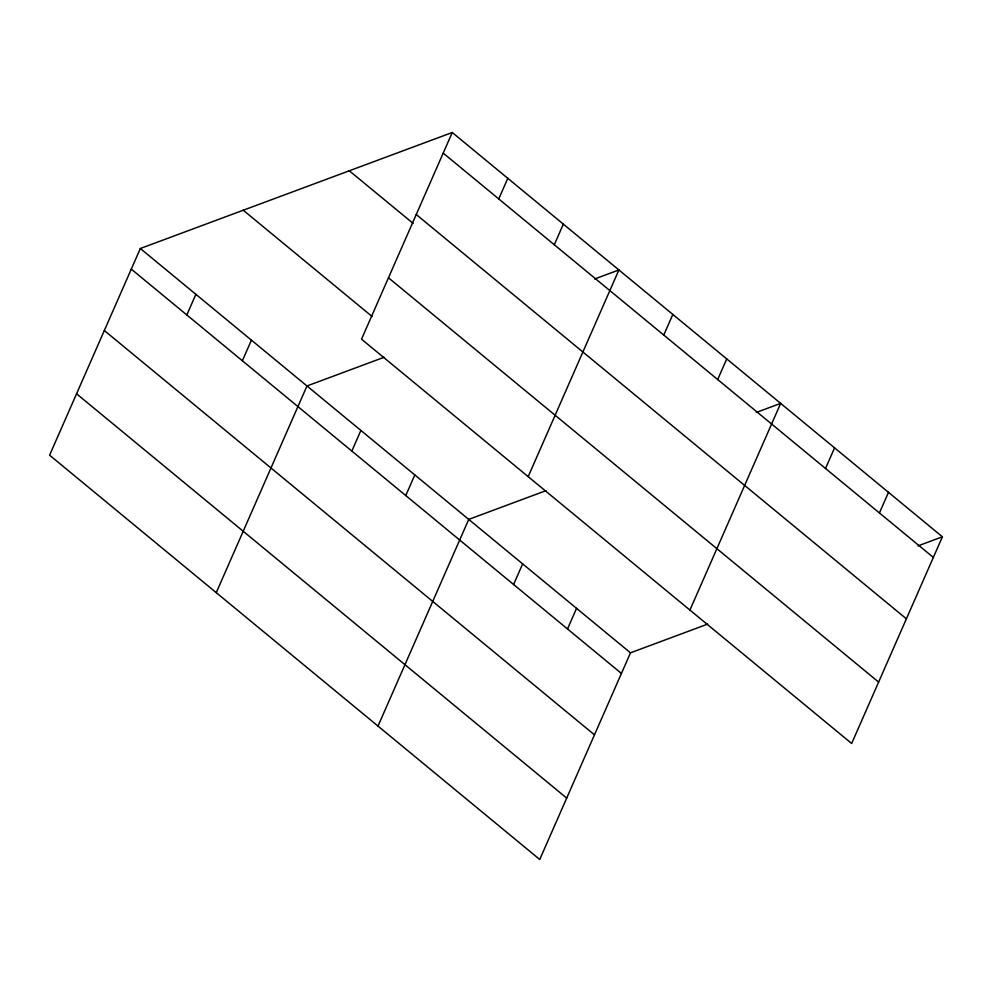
<?xml version="1.0" encoding="UTF-8"?>
<svg xmlns="http://www.w3.org/2000/svg" width="992" height="992" viewBox="0 0 992 992"><rect width="100%" height="100%" fill="white"/><g stroke="black" fill="none" stroke-linecap="round" stroke-linejoin="round"><path stroke-width="1.49" d="M452.253 132.494L361.522 339.177L851.669 743.492L942.4 536.808L452.253 132.494L140.331 248.508L49.6 455.192L539.747 859.506L630.478 652.823L707.68 624.104M186.831 314.948L195.883 294.326M242.37 360.766L251.422 340.157M216.256 592.658L306.974 385.975L384.177 357.256M351.838 451.062L360.89 430.454M498.753 198.946L507.805 178.324M405.765 495.541L414.817 474.92M554.292 244.764L563.344 224.142M378.002 726.082L468.732 519.399L545.935 490.68M528.178 476.644L618.896 269.96L594.592 279M513.596 584.486L522.648 563.865M663.76 335.06L672.812 314.439M567.511 628.965L576.563 608.344M717.687 379.539L726.739 358.918M689.924 610.068L780.654 403.384L756.35 412.424M825.518 468.484L834.57 447.863M879.433 512.963L888.485 492.342M918.096 545.848L942.4 536.808M443.201 153.115L933.348 557.43M416.243 214.52L906.39 618.834M349.32 170.785L413.143 223.423M388.48 277.785L878.627 682.099M243.263 210.23L372.087 316.498M140.331 248.508L630.478 652.823M131.279 269.13L621.426 673.444M104.321 330.522L594.468 734.836M76.558 393.787L566.705 798.101"/></g></svg>
